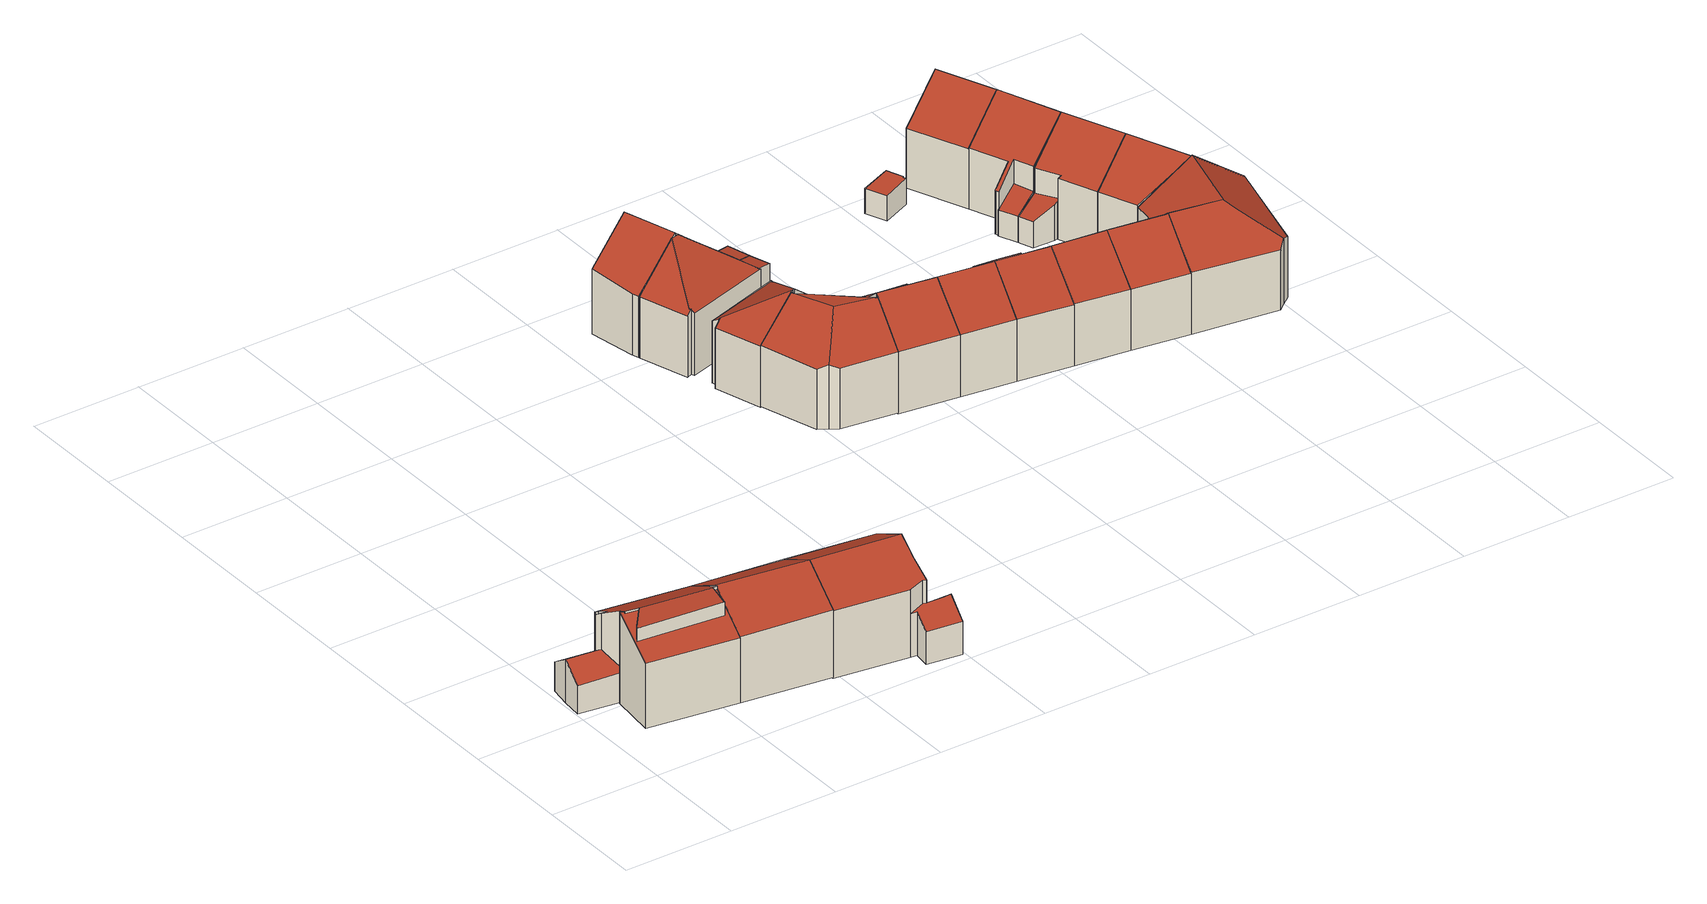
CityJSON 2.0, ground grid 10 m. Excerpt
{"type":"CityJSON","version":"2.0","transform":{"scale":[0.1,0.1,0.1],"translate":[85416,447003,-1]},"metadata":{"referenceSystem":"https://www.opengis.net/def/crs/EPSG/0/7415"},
"CityObjects":{
"building1":{"type":"Building","attributes":{"b3_bag_bag_overlap":0,"b3_bouwlagen":3,"b3_dak_type":"slanted","b3_extrusie":0,"b3_h_dak_50p":6.5,"b3_h_dak_70p":7.43,"b3_h_dak_max":8.23,"b3_h_dak_min":2.22,"b3_h_maaiveld":-0.413,"b3_is_glas_dak":false,"b3_kas_warenhuis":false,"b3_mutatie_AHN3_AHN4":false,"b3_mutatie_AHN4_AHN5":false,"b3_n_vlakken":5,"b3_opp_buitenmuur":204.25,"b3_opp_dak_plat":0,"b3_opp_dak_schuin":102.67,"b3_opp_grond":88.05,"b3_opp_scheidingsmuur":62.4,"b3_rmse_lod12":1.99,"b3_rmse_lod13":1.1,"b3_rmse_lod22":0.0855,"b3_succes":true,"b3_t_run":155,"b3_val3dity_lod12":"[]","b3_val3dity_lod13":"[]","b3_val3dity_lod22":"[]","b3_volume_lod12":695.71,"b3_volume_lod13":650.79,"b3_volume_lod22":588.79,"geconstateerd":false,"oorspronkelijkbouwjaar":1955,"rf_force_lod11":false,"status":"Pand in gebruik"},"children":["building1-1"]},
"building1-1":{"type":"BuildingPart","parents":["building1"],"geometry":[{"type":"Solid","lod":"2.2","boundaries":[[[[0,1,2,3,4,5,6,7,8,9,10,11]],[[12,1,0,13]],[[14,15,16,17]],[[18,3,2,19]],[[20,4,3,18]],[[17,16,21,22]],[[22,21,23,24]],[[25,9,8,26,27]],[[27,26,28,29]],[[13,0,11,23]],[[24,23,11,10,30]],[[26,8,7,31]],[[31,7,6,32]],[[33,34,35,36]],[[37,5,4,20]],[[32,6,5,37]],[[38,39,40,41]],[[36,35,39,38]],[[42,43,15,14]],[[44,45,43,42]],[[46,47,45,44]],[[41,40,19,48]],[[47,46,41]],[[49,50,34,33]],[[29,28,50,49]],[[30,10,9,25]],[[48,19,2,1,12]],[[44,42,14,17,22]],[[19,40,39,35,37,20,18]],[[50,28,26,31,32,37,35,34]],[[30,25,27,29,49,33,36,38,41,46,44,22,24]],[[48,12,13,23,21,16,15,43,45,47,41]]]],"semantics":{"surfaces":[{"type":"GroundSurface"},{"type":"WallSurface","on_footprint_edge":true},{"type":"WallSurface","on_footprint_edge":false},{"type":"RoofSurface","b3_azimut":189.34,"b3_h_dak_50p":8.03,"b3_h_dak_70p":8.08,"b3_h_dak_max":8.17,"b3_h_dak_min":7.89,"b3_hellingshoek":7.08},{"type":"RoofSurface","b3_azimut":188.06,"b3_h_dak_50p":3.18,"b3_h_dak_70p":3.48,"b3_h_dak_max":7.75,"b3_h_dak_min":2.44,"b3_hellingshoek":35},{"type":"RoofSurface","b3_azimut":7.87,"b3_h_dak_50p":2.81,"b3_h_dak_70p":3.16,"b3_h_dak_max":6.38,"b3_h_dak_min":2.08,"b3_hellingshoek":34.63},{"type":"RoofSurface","b3_azimut":7.84,"b3_h_dak_50p":6.67,"b3_h_dak_70p":7.21,"b3_h_dak_max":8.17,"b3_h_dak_min":5.37,"b3_hellingshoek":28.95},{"type":"RoofSurface","b3_azimut":187.97,"b3_h_dak_50p":6.45,"b3_h_dak_70p":6.68,"b3_h_dak_max":8.11,"b3_h_dak_min":5.78,"b3_hellingshoek":29.06}],"values":[[0,1,2,1,1,2,2,1,2,1,1,1,1,2,1,1,2,2,2,2,2,2,2,2,2,1,1,3,4,5,6,7]]}}]},
"building2":{"type":"Building","attributes":{"b3_bag_bag_overlap":0,"b3_bouwlagen":3,"b3_dak_type":"slanted","b3_extrusie":0,"b3_h_dak_50p":6.83,"b3_h_dak_70p":7.25,"b3_h_dak_max":7.99,"b3_h_dak_min":5.53,"b3_h_maaiveld":-0.372,"b3_is_glas_dak":false,"b3_kas_warenhuis":false,"b3_mutatie_AHN3_AHN4":false,"b3_mutatie_AHN4_AHN5":false,"b3_n_vlakken":2,"b3_opp_buitenmuur":98.17,"b3_opp_dak_plat":0,"b3_opp_dak_schuin":81.02,"b3_opp_grond":71.17,"b3_opp_scheidingsmuur":125.23,"b3_rmse_lod12":0.826,"b3_rmse_lod13":0.826,"b3_rmse_lod22":0.028,"b3_succes":true,"b3_t_run":43,"b3_val3dity_lod12":"[]","b3_val3dity_lod13":"[]","b3_val3dity_lod22":"[]","b3_volume_lod12":543.82,"b3_volume_lod13":543.82,"b3_volume_lod22":511.6,"geconstateerd":false,"oorspronkelijkbouwjaar":1955,"rf_force_lod11":false,"status":"Pand in gebruik"},"children":["building2-1"]},
"building2-1":{"type":"BuildingPart","parents":["building2"],"geometry":[{"type":"Solid","lod":"2.2","boundaries":[[[[51,0,52,10,53,54]],[[55,54,53,56]],[[30,10,52,57]],[[58,0,51,59]],[[57,52,0,58]],[[56,53,10,30]],[[59,51,54,55]],[[56,30,57,55]],[[59,55,57,58]]]],"semantics":{"surfaces":[{"type":"GroundSurface"},{"type":"WallSurface","on_footprint_edge":true},{"type":"RoofSurface","b3_azimut":7.22,"b3_h_dak_50p":6.6,"b3_h_dak_70p":7.09,"b3_h_dak_max":8.15,"b3_h_dak_min":5.36,"b3_hellingshoek":29.03},{"type":"RoofSurface","b3_azimut":188.41,"b3_h_dak_50p":7.01,"b3_h_dak_70p":7.46,"b3_h_dak_max":8.15,"b3_h_dak_min":5.84,"b3_hellingshoek":28.02}],"values":[[0,1,1,1,1,1,1,2,3]]}}]},
"building3":{"type":"Building","attributes":{"b3_bag_bag_overlap":0,"b3_bouwlagen":3,"b3_dak_type":"slanted","b3_extrusie":0,"b3_h_dak_50p":6.65,"b3_h_dak_70p":7.18,"b3_h_dak_max":8.16,"b3_h_dak_min":2.41,"b3_h_maaiveld":-0.515,"b3_is_glas_dak":false,"b3_kas_warenhuis":false,"b3_mutatie_AHN3_AHN4":false,"b3_mutatie_AHN4_AHN5":false,"b3_n_vlakken":4,"b3_opp_buitenmuur":188.88,"b3_opp_dak_plat":0,"b3_opp_dak_schuin":94.34,"b3_opp_grond":81.68,"b3_opp_scheidingsmuur":62.83,"b3_rmse_lod12":1.61,"b3_rmse_lod13":0.829,"b3_rmse_lod22":0.094,"b3_succes":true,"b3_t_run":80,"b3_val3dity_lod12":"[]","b3_val3dity_lod13":"[]","b3_val3dity_lod22":"[]","b3_volume_lod12":629,"b3_volume_lod13":597.37,"b3_volume_lod22":561.6,"geconstateerd":false,"oorspronkelijkbouwjaar":1955,"rf_force_lod11":false,"status":"Pand in gebruik"},"children":["building3-1"]},
"building3-1":{"type":"BuildingPart","parents":["building3"],"geometry":[{"type":"Solid","lod":"2.2","boundaries":[[[[60,61,62,63,64,65,66,67,68,69,70,71,72]],[[73,74,75,76]],[[77,64,63,75]],[[78,79,74,73]],[[80,67,66,81]],[[76,75,63,62,82]],[[83,60,72,56]],[[84,70,69,85,86]],[[55,71,70,84]],[[87,68,67,80]],[[85,69,68,87]],[[82,62,61,88]],[[86,85,79,78]],[[81,66,65,89]],[[89,65,64,77]],[[56,72,71,55]],[[88,61,60,83]],[[86,78,73,76,82,88,55,84]],[[89,74,79,85,87,80,81]],[[89,77,75,74]],[[88,83,56,55]]]],"semantics":{"surfaces":[{"type":"GroundSurface"},{"type":"WallSurface","on_footprint_edge":false},{"type":"WallSurface","on_footprint_edge":true},{"type":"RoofSurface","b3_azimut":187.77,"b3_h_dak_50p":7.04,"b3_h_dak_70p":7.49,"b3_h_dak_max":8.2,"b3_h_dak_min":5.84,"b3_hellingshoek":29.04},{"type":"RoofSurface","b3_azimut":188.16,"b3_h_dak_50p":3.36,"b3_h_dak_70p":3.65,"b3_h_dak_max":4.04,"b3_h_dak_min":2.68,"b3_hellingshoek":34.53},{"type":"RoofSurface","b3_azimut":3.83,"b3_h_dak_50p":2.96,"b3_h_dak_70p":3.28,"b3_h_dak_max":7.08,"b3_h_dak_min":2.21,"b3_hellingshoek":36.96},{"type":"RoofSurface","b3_azimut":7.38,"b3_h_dak_50p":6.64,"b3_h_dak_70p":7.13,"b3_h_dak_max":8.2,"b3_h_dak_min":5.42,"b3_hellingshoek":29.06}],"values":[[0,1,2,1,2,2,2,2,2,2,2,2,1,2,2,2,2,3,4,5,6]]}}]},
"building4":{"type":"Building","attributes":{"b3_bag_bag_overlap":0,"b3_bouwlagen":2,"b3_dak_type":"slanted","b3_extrusie":0,"b3_h_dak_50p":7.08,"b3_h_dak_70p":7.76,"b3_h_dak_max":8.74,"b3_h_dak_min":5.24,"b3_h_maaiveld":-0.249,"b3_is_glas_dak":false,"b3_kas_warenhuis":false,"b3_mutatie_AHN3_AHN4":false,"b3_mutatie_AHN4_AHN5":false,"b3_n_vlakken":4,"b3_opp_buitenmuur":83.92,"b3_opp_dak_plat":0,"b3_opp_dak_schuin":79.1,"b3_opp_grond":63.01,"b3_opp_scheidingsmuur":114.45,"b3_rmse_lod12":1.2,"b3_rmse_lod13":1.2,"b3_rmse_lod22":0.112,"b3_succes":true,"b3_t_run":61,"b3_val3dity_lod12":"[]","b3_val3dity_lod13":"[]","b3_val3dity_lod22":"[]","b3_volume_lod12":505.93,"b3_volume_lod13":505.93,"b3_volume_lod22":460.97,"geconstateerd":false,"oorspronkelijkbouwjaar":1920,"rf_force_lod11":false,"status":"Pand in gebruik"},"children":["building4-1"]},
"building4-1":{"type":"BuildingPart","parents":["building4"],"geometry":[{"type":"Solid","lod":"2.2","boundaries":[[[[90,91,92,93,94,95,96,97,98]],[[99,91,90,100]],[[100,101,102]],[[103,98,97,104]],[[105,106,107]],[[101,100,90,98,103]],[[104,97,96,108]],[[108,96,95,109]],[[109,95,94,110]],[[110,94,93,106,105]],[[106,93,92,111]],[[111,92,91,99]],[[112,102,101,103,104,108]],[[112,107,102]],[[111,99,100,102,107,106]],[[107,112,108,109,110,105]]]],"semantics":{"surfaces":[{"type":"GroundSurface"},{"type":"WallSurface","on_footprint_edge":true},{"type":"WallSurface","on_footprint_edge":false},{"type":"RoofSurface","b3_azimut":251.98,"b3_h_dak_50p":6.76,"b3_h_dak_70p":7.49,"b3_h_dak_max":8.73,"b3_h_dak_min":5.26,"b3_hellingshoek":38.02},{"type":"RoofSurface","b3_azimut":38.59,"b3_h_dak_50p":8.45,"b3_h_dak_70p":8.47,"b3_h_dak_max":8.73,"b3_h_dak_min":8.4,"b3_hellingshoek":3.77},{"type":"RoofSurface","b3_azimut":40.65,"b3_h_dak_50p":7.11,"b3_h_dak_70p":7.63,"b3_h_dak_max":8.42,"b3_h_dak_min":5.06,"b3_hellingshoek":38.78},{"type":"RoofSurface","b3_azimut":187.65,"b3_h_dak_50p":7.07,"b3_h_dak_70p":7.67,"b3_h_dak_max":8.7,"b3_h_dak_min":5.64,"b3_hellingshoek":39.32}],"values":[[0,1,2,1,2,1,1,1,1,1,1,1,3,4,5,6]]}}]},
"building5":{"type":"Building","attributes":{"b3_bag_bag_overlap":0,"b3_bouwlagen":2,"b3_dak_type":"slanted","b3_extrusie":0,"b3_h_dak_50p":6.16,"b3_h_dak_70p":6.69,"b3_h_dak_max":8.6,"b3_h_dak_min":2.77,"b3_h_maaiveld":-0.285,"b3_is_glas_dak":false,"b3_kas_warenhuis":false,"b3_mutatie_AHN3_AHN4":false,"b3_mutatie_AHN4_AHN5":false,"b3_n_vlakken":4,"b3_opp_buitenmuur":127.72,"b3_opp_dak_plat":7.84,"b3_opp_dak_schuin":51.74,"b3_opp_grond":49.43,"b3_opp_scheidingsmuur":57.24,"b3_rmse_lod12":1.75,"b3_rmse_lod13":0.791,"b3_rmse_lod22":0.166,"b3_succes":true,"b3_t_run":70,"b3_val3dity_lod12":"[]","b3_val3dity_lod13":"[]","b3_val3dity_lod22":"[]","b3_volume_lod12":343.18,"b3_volume_lod13":321.74,"b3_volume_lod22":306.28,"geconstateerd":false,"oorspronkelijkbouwjaar":1920,"rf_force_lod11":false,"status":"Pand in gebruik"},"children":["building5-1"]},
"building5-1":{"type":"BuildingPart","parents":["building5"],"geometry":[{"type":"Solid","lod":"2.2","boundaries":[[[[113,114,115,116,117,118,119,120,121,122,123,124]],[[125,124,123,126]],[[99,120,119,127]],[[128,121,120,99]],[[129,113,124,125]],[[130,131,132,133]],[[134,116,115,135]],[[136,117,116,134]],[[126,123,122,137]],[[127,119,118,138,139]],[[138,118,117,136]],[[137,122,121,128]],[[139,138,131,130]],[[140,135,115,114,141]],[[142,143,135,140]],[[133,132,143,142]],[[141,114,113,129,144]],[[144,129,145]],[[143,132,131,138,136,134,135]],[[133,142,128,99,127,139,130]],[[145,129,125,126,137]],[[144,145,137,128,142,140,141]]]],"semantics":{"surfaces":[{"type":"GroundSurface"},{"type":"WallSurface","on_footprint_edge":true},{"type":"WallSurface","on_footprint_edge":false},{"type":"RoofSurface","b3_azimut":198.99,"b3_h_dak_50p":2.84,"b3_h_dak_70p":2.86,"b3_h_dak_max":5.32,"b3_h_dak_min":2.79,"b3_hellingshoek":1.43},{"type":"RoofSurface","b3_azimut":72.32,"b3_h_dak_50p":6.09,"b3_h_dak_70p":6.72,"b3_h_dak_max":8.13,"b3_h_dak_min":4.82,"b3_hellingshoek":39.27},{"type":"RoofSurface","b3_azimut":254.39,"b3_h_dak_50p":6.32,"b3_h_dak_70p":6.85,"b3_h_dak_max":8.33,"b3_h_dak_min":5.18,"b3_hellingshoek":38.35},{"type":"RoofSurface","b3_azimut":343.62,"b3_h_dak_50p":6.26,"b3_h_dak_70p":6.81,"b3_h_dak_max":8.33,"b3_h_dak_min":5.25,"b3_hellingshoek":30.99}],"values":[[0,1,1,1,1,2,1,1,1,1,1,1,2,1,2,2,1,2,3,4,5,6]]}}]},
"building6":{"type":"Building","attributes":{"b3_bag_bag_overlap":0,"b3_bouwlagen":2,"b3_dak_type":"slanted","b3_extrusie":0,"b3_h_dak_50p":6.13,"b3_h_dak_70p":6.72,"b3_h_dak_max":8.8,"b3_h_dak_min":2.2,"b3_h_maaiveld":-0.283,"b3_is_glas_dak":false,"b3_kas_warenhuis":false,"b3_mutatie_AHN3_AHN4":false,"b3_mutatie_AHN4_AHN5":false,"b3_n_vlakken":4,"b3_opp_buitenmuur":123.46,"b3_opp_dak_plat":0,"b3_opp_dak_schuin":66.12,"b3_opp_grond":55.75,"b3_opp_scheidingsmuur":79.12,"b3_rmse_lod12":1.86,"b3_rmse_lod13":0.847,"b3_rmse_lod22":0.123,"b3_succes":true,"b3_t_run":54,"b3_val3dity_lod12":"[]","b3_val3dity_lod13":"[]","b3_val3dity_lod22":"[]","b3_volume_lod12":387.44,"b3_volume_lod13":356.31,"b3_volume_lod22":337.01,"geconstateerd":false,"oorspronkelijkbouwjaar":1920,"rf_force_lod11":false,"status":"Pand in gebruik"},"children":["building6-1"]},
"building6-1":{"type":"BuildingPart","parents":["building6"],"geometry":[{"type":"Solid","lod":"2.2","boundaries":[[[[146,147,148,149,150,151,152,153,154,155,156,157,158,159,160,161]],[[162,163,164,165]],[[166,154,153,164]],[[167,156,155,168]],[[169,157,156,167]],[[168,155,154,166]],[[170,160,159,171]],[[171,159,158,163,162]],[[165,164,153,152,172]],[[173,146,161,174]],[[163,158,157,169]],[[175,150,149,176]],[[177,178,179]],[[176,149,148,180]],[[174,161,160,170]],[[172,152,151,181]],[[181,151,150,175]],[[180,148,147,178,177]],[[178,147,146,173]],[[163,169,167,168,166,164]],[[172,170,171,162,165]],[[180,177,179,181,175,176]],[[178,173,174,170,172,181,179]]]],"semantics":{"surfaces":[{"type":"GroundSurface"},{"type":"WallSurface","on_footprint_edge":false},{"type":"WallSurface","on_footprint_edge":true},{"type":"RoofSurface","b3_azimut":69.32,"b3_h_dak_50p":2.63,"b3_h_dak_70p":2.76,"b3_h_dak_max":5.16,"b3_h_dak_min":2.19,"b3_hellingshoek":9.31},{"type":"RoofSurface","b3_azimut":72.84,"b3_h_dak_50p":6.17,"b3_h_dak_70p":6.82,"b3_h_dak_max":8.17,"b3_h_dak_min":5.13,"b3_hellingshoek":38.76},{"type":"RoofSurface","b3_azimut":252.59,"b3_h_dak_50p":6.32,"b3_h_dak_70p":6.92,"b3_h_dak_max":8.53,"b3_h_dak_min":5.22,"b3_hellingshoek":37.95},{"type":"RoofSurface","b3_azimut":163.26,"b3_h_dak_50p":6.6,"b3_h_dak_70p":7.14,"b3_h_dak_max":8.74,"b3_h_dak_min":5.51,"b3_hellingshoek":32.21}],"values":[[0,1,2,2,2,2,2,2,2,2,2,2,1,2,2,2,2,2,2,3,4,5,6]]}}]},
"building7":{"type":"Building","attributes":{"b3_bag_bag_overlap":0,"b3_bouwlagen":3,"b3_dak_type":"slanted","b3_extrusie":0,"b3_h_dak_50p":6.65,"b3_h_dak_70p":7.51,"b3_h_dak_max":8.95,"b3_h_dak_min":2.21,"b3_h_maaiveld":-0.255,"b3_is_glas_dak":false,"b3_kas_warenhuis":false,"b3_mutatie_AHN3_AHN4":false,"b3_mutatie_AHN4_AHN5":false,"b3_n_vlakken":4,"b3_opp_buitenmuur":76.27,"b3_opp_dak_plat":5.89,"b3_opp_dak_schuin":62.73,"b3_opp_grond":55.58,"b3_opp_scheidingsmuur":142.26,"b3_rmse_lod12":2.39,"b3_rmse_lod13":1.14,"b3_rmse_lod22":0.0728,"b3_succes":true,"b3_t_run":51,"b3_val3dity_lod12":"[]","b3_val3dity_lod13":"[]","b3_val3dity_lod22":"[]","b3_volume_lod12":434.16,"b3_volume_lod13":395.15,"b3_volume_lod22":361.6,"geconstateerd":false,"oorspronkelijkbouwjaar":1920,"rf_force_lod11":false,"status":"Pand in gebruik"},"children":["building7-1"]},
"building7-1":{"type":"BuildingPart","parents":["building7"],"geometry":[{"type":"Solid","lod":"2.2","boundaries":[[[[182,183,184,185,186,187,188,189,190,191,192,193,194,195,154]],[[196,193,192,197]],[[197,192,191,198]],[[199,195,194,200]],[[166,154,195,199]],[[201,200,194,193,196]],[[202,203,204,205]],[[206,207,203,202]],[[208,190,189,209]],[[210,198,191,190,208]],[[211,187,186,212]],[[213,188,187,211]],[[212,186,185,214]],[[214,185,184,215]],[[209,189,188,213]],[[215,184,183,207,206]],[[216,182,154,166]],[[207,183,182,216,217]],[[217,216,200,201]],[[205,204,198,210]],[[214,215,213,211,212]],[[200,216,166,199]],[[205,210,208,209,213,215,206,202]],[[198,204,203,207,217,201,196,197]]]],"semantics":{"surfaces":[{"type":"GroundSurface"},{"type":"WallSurface","on_footprint_edge":true},{"type":"WallSurface","on_footprint_edge":false},{"type":"RoofSurface","b3_azimut":253.52,"b3_h_dak_50p":7.25,"b3_h_dak_70p":7.96,"b3_h_dak_max":9.1,"b3_h_dak_min":5.3,"b3_hellingshoek":38.21},{"type":"RoofSurface","b3_azimut":68.23,"b3_h_dak_50p":2.32,"b3_h_dak_70p":2.37,"b3_h_dak_max":2.83,"b3_h_dak_min":2.19,"b3_hellingshoek":5.94},{"type":"RoofSurface","b3_azimut":73.28,"b3_h_dak_50p":6.97,"b3_h_dak_70p":7.74,"b3_h_dak_max":9.1,"b3_h_dak_min":4.59,"b3_hellingshoek":38.73},{"type":"RoofSurface","b3_azimut":149.84,"b3_h_dak_50p":2.83,"b3_h_dak_70p":2.83,"b3_h_dak_max":5.05,"b3_h_dak_min":2.82,"b3_hellingshoek":0.329}],"values":[[0,1,1,1,1,1,2,2,1,1,1,1,1,1,1,1,1,1,2,2,3,4,5,6]]}}]},
"building8":{"type":"Building","attributes":{"b3_bag_bag_overlap":0,"b3_bouwlagen":2,"b3_dak_type":"slanted","b3_extrusie":0,"b3_h_dak_50p":6.62,"b3_h_dak_70p":7.38,"b3_h_dak_max":8.7,"b3_h_dak_min":2.21,"b3_h_maaiveld":-0.272,"b3_is_glas_dak":false,"b3_kas_warenhuis":false,"b3_mutatie_AHN3_AHN4":false,"b3_mutatie_AHN4_AHN5":false,"b3_n_vlakken":3,"b3_opp_buitenmuur":75.18,"b3_opp_dak_plat":0,"b3_opp_dak_schuin":65.87,"b3_opp_grond":53.36,"b3_opp_scheidingsmuur":128.81,"b3_rmse_lod12":2.24,"b3_rmse_lod13":1.05,"b3_rmse_lod22":0.0835,"b3_succes":true,"b3_t_run":42,"b3_val3dity_lod12":"[]","b3_val3dity_lod13":"[]","b3_val3dity_lod22":"[]","b3_volume_lod12":406.87,"b3_volume_lod13":364.45,"b3_volume_lod22":336.75,"geconstateerd":false,"oorspronkelijkbouwjaar":1920,"rf_force_lod11":false,"status":"Pand in gebruik"},"children":["building8-1"]},
"building8-1":{"type":"BuildingPart","parents":["building8"],"geometry":[{"type":"Solid","lod":"2.2","boundaries":[[[[218,219,220,221,222,223,224,225,226,227,228,229]],[[230,223,222,231]],[[232,224,223,230]],[[231,222,221,233]],[[234,229,228,110]],[[110,228,227,235]],[[111,218,229,234]],[[236,225,224,232]],[[237,226,225,236,238]],[[235,227,226,237]],[[239,220,219,240]],[[233,221,220,239]],[[238,236,241,242]],[[242,241,240,243]],[[243,240,219,218,111]],[[235,237,234,110]],[[240,241,236,232,230,231,233,239]],[[243,111,234,237,238,242]]]],"semantics":{"surfaces":[{"type":"GroundSurface"},{"type":"WallSurface","on_footprint_edge":true},{"type":"WallSurface","on_footprint_edge":false},{"type":"RoofSurface","b3_azimut":187.95,"b3_h_dak_50p":7.16,"b3_h_dak_70p":7.8,"b3_h_dak_max":8.8,"b3_h_dak_min":5.59,"b3_hellingshoek":39.5},{"type":"RoofSurface","b3_azimut":2.52,"b3_h_dak_50p":2.63,"b3_h_dak_70p":2.81,"b3_h_dak_max":3.07,"b3_h_dak_min":2.19,"b3_hellingshoek":9.76},{"type":"RoofSurface","b3_azimut":8.31,"b3_h_dak_50p":6.77,"b3_h_dak_70p":7.46,"b3_h_dak_max":8.8,"b3_h_dak_min":5.05,"b3_hellingshoek":39.05}],"values":[[0,1,1,1,1,1,1,1,1,1,1,1,2,2,1,3,4,5]]}}]},
"building9":{"type":"Building","attributes":{"b3_bag_bag_overlap":0,"b3_bouwlagen":2,"b3_dak_type":"slanted","b3_extrusie":0,"b3_h_dak_50p":6.61,"b3_h_dak_70p":7.43,"b3_h_dak_max":8.73,"b3_h_dak_min":2.22,"b3_h_maaiveld":-0.259,"b3_is_glas_dak":false,"b3_kas_warenhuis":false,"b3_mutatie_AHN3_AHN4":false,"b3_mutatie_AHN4_AHN5":false,"b3_n_vlakken":4,"b3_opp_buitenmuur":73.73,"b3_opp_dak_plat":7.48,"b3_opp_dak_schuin":55.56,"b3_opp_grond":51.23,"b3_opp_scheidingsmuur":129.67,"b3_rmse_lod12":2.29,"b3_rmse_lod13":1.04,"b3_rmse_lod22":0.0773,"b3_succes":true,"b3_t_run":77,"b3_val3dity_lod12":"[]","b3_val3dity_lod13":"[]","b3_val3dity_lod22":"[]","b3_volume_lod12":389.39,"b3_volume_lod13":349.8,"b3_volume_lod22":322.29,"geconstateerd":false,"oorspronkelijkbouwjaar":1920,"rf_force_lod11":false,"status":"Pand in gebruik"},"children":["building9-1"]},
"building9-1":{"type":"BuildingPart","parents":["building9"],"geometry":[{"type":"Solid","lod":"2.2","boundaries":[[[[244,245,224,246,247,248,249,250,251,252,253,254,227,226]],[[255,250,249,256]],[[257,252,251,258]],[[258,251,250,255,259]],[[256,249,248,260]],[[261,253,252,257]],[[262,247,246,263]],[[263,246,224,232]],[[232,224,245,264]],[[265,266,267,268]],[[268,267,269,270]],[[237,226,227,235]],[[270,269,244,226,237]],[[235,227,254,271]],[[271,254,253,261]],[[260,248,247,262,272]],[[272,262,264,273]],[[259,255,266,265]],[[273,264,245,244,269]],[[271,261,237,235]],[[264,262,263,232]],[[259,265,268,270,237,261,257,258]],[[273,269,267,266,255,256,260,272]]]],"semantics":{"surfaces":[{"type":"GroundSurface"},{"type":"WallSurface","on_footprint_edge":true},{"type":"WallSurface","on_footprint_edge":false},{"type":"RoofSurface","b3_azimut":188.12,"b3_h_dak_50p":7.23,"b3_h_dak_70p":7.81,"b3_h_dak_max":8.8,"b3_h_dak_min":5.59,"b3_hellingshoek":39.5},{"type":"RoofSurface","b3_azimut":8.85,"b3_h_dak_50p":2.28,"b3_h_dak_70p":2.3,"b3_h_dak_max":2.36,"b3_h_dak_min":2.18,"b3_hellingshoek":6.37},{"type":"RoofSurface","b3_azimut":8.13,"b3_h_dak_50p":6.71,"b3_h_dak_70p":7.46,"b3_h_dak_max":8.8,"b3_h_dak_min":4.93,"b3_hellingshoek":39.14},{"type":"RoofSurface","b3_azimut":277.35,"b3_h_dak_50p":2.83,"b3_h_dak_70p":2.84,"b3_h_dak_max":4.93,"b3_h_dak_min":2.8,"b3_hellingshoek":1.53}],"values":[[0,1,1,1,1,1,1,1,1,2,2,1,1,1,1,1,2,2,1,3,4,5,6]]}}]},
"building10":{"type":"Building","attributes":{"b3_bag_bag_overlap":0,"b3_bouwlagen":2,"b3_dak_type":"slanted","b3_extrusie":0,"b3_h_dak_50p":6.55,"b3_h_dak_70p":7.36,"b3_h_dak_max":8.58,"b3_h_dak_min":2.2,"b3_h_maaiveld":-0.265,"b3_is_glas_dak":false,"b3_kas_warenhuis":false,"b3_mutatie_AHN3_AHN4":false,"b3_mutatie_AHN4_AHN5":false,"b3_n_vlakken":4,"b3_opp_buitenmuur":71.31,"b3_opp_dak_plat":6.1,"b3_opp_dak_schuin":56.57,"b3_opp_grond":51.11,"b3_opp_scheidingsmuur":130.09,"b3_rmse_lod12":2.32,"b3_rmse_lod13":1.02,"b3_rmse_lod22":0.0713,"b3_succes":true,"b3_t_run":123,"b3_val3dity_lod12":"[]","b3_val3dity_lod13":"[]","b3_val3dity_lod22":"[]","b3_volume_lod12":387.85,"b3_volume_lod13":352.78,"b3_volume_lod22":323,"geconstateerd":false,"oorspronkelijkbouwjaar":1920,"rf_force_lod11":false,"status":"Pand in gebruik"},"children":["building10-1"]},
"building10-1":{"type":"BuildingPart","parents":["building10"],"geometry":[{"type":"Solid","lod":"2.2","boundaries":[[[[274,275,276,277,278,279,280,281,254,253,252,282,283,284]],[[285,286,287,288]],[[288,287,283,282,289]],[[289,282,252,290]],[[261,253,254,271]],[[271,254,281,291]],[[290,252,253,261]],[[286,279,278,292,293]],[[291,281,280,294]],[[295,296,275,274,297]],[[293,292,296,295]],[[298,276,275,296]],[[299,277,276,298]],[[292,278,277,299]],[[294,280,279,286,285]],[[297,274,284,300]],[[300,284,283,287]],[[291,294,261,271]],[[292,299,298,296]],[[294,285,288,289,290,261]],[[300,287,286,293,295,297]]]],"semantics":{"surfaces":[{"type":"GroundSurface"},{"type":"WallSurface","on_footprint_edge":false},{"type":"WallSurface","on_footprint_edge":true},{"type":"RoofSurface","b3_azimut":187.04,"b3_h_dak_50p":7.18,"b3_h_dak_70p":7.79,"b3_h_dak_max":8.82,"b3_h_dak_min":5.59,"b3_hellingshoek":39.54},{"type":"RoofSurface","b3_azimut":6.77,"b3_h_dak_50p":2.27,"b3_h_dak_70p":2.29,"b3_h_dak_max":2.79,"b3_h_dak_min":2.15,"b3_hellingshoek":6.58},{"type":"RoofSurface","b3_azimut":8.49,"b3_h_dak_50p":6.63,"b3_h_dak_70p":7.32,"b3_h_dak_max":8.76,"b3_h_dak_min":4.75,"b3_hellingshoek":38.95},{"type":"RoofSurface","b3_azimut":326.88,"b3_h_dak_50p":2.79,"b3_h_dak_70p":2.8,"b3_h_dak_max":4.75,"b3_h_dak_min":2.78,"b3_hellingshoek":0.423}],"values":[[0,1,2,2,2,2,2,2,2,2,1,2,2,2,2,2,2,3,4,5,6]]}}]},
"building11":{"type":"Building","attributes":{"b3_bag_bag_overlap":0,"b3_bouwlagen":2,"b3_dak_type":"slanted","b3_extrusie":0,"b3_h_dak_50p":6.58,"b3_h_dak_70p":7.34,"b3_h_dak_max":8.58,"b3_h_dak_min":2.21,"b3_h_maaiveld":-0.295,"b3_is_glas_dak":false,"b3_kas_warenhuis":false,"b3_mutatie_AHN3_AHN4":false,"b3_mutatie_AHN4_AHN5":false,"b3_n_vlakken":4,"b3_opp_buitenmuur":73.19,"b3_opp_dak_plat":7.06,"b3_opp_dak_schuin":55.29,"b3_opp_grond":50.67,"b3_opp_scheidingsmuur":129.17,"b3_rmse_lod12":2.29,"b3_rmse_lod13":1.03,"b3_rmse_lod22":0.0796,"b3_succes":true,"b3_t_run":76,"b3_val3dity_lod12":"[]","b3_val3dity_lod13":"[]","b3_val3dity_lod22":"[]","b3_volume_lod12":385.07,"b3_volume_lod13":346.43,"b3_volume_lod22":318.64,"geconstateerd":false,"oorspronkelijkbouwjaar":1920,"rf_force_lod11":false,"status":"Pand in gebruik"},"children":["building11-1"]},
"building11-1":{"type":"BuildingPart","parents":["building11"],"geometry":[{"type":"Solid","lod":"2.2","boundaries":[[[[280,301,302,277,303,304,305,306,307,308,309,310,311,281]],[[312,307,306,313]],[[314,305,304,315,316]],[[316,315,317,318]],[[313,306,305,314]],[[294,280,281,319]],[[315,304,303,320]],[[320,303,277,299]],[[299,277,302,317]],[[318,317,302,301,321]],[[319,281,311,322]],[[323,309,308,324]],[[325,310,309,323]],[[322,311,310,325]],[[324,308,307,312,326]],[[327,328,329,330]],[[330,329,321,331]],[[326,312,328,327]],[[331,321,301,280,294]],[[299,317,315,320]],[[322,325,294,319]],[[328,312,313,314,316,318,321,329]],[[331,294,325,323,324,326,327,330]]]],"semantics":{"surfaces":[{"type":"GroundSurface"},{"type":"WallSurface","on_footprint_edge":true},{"type":"WallSurface","on_footprint_edge":false},{"type":"RoofSurface","b3_azimut":22.37,"b3_h_dak_50p":2.25,"b3_h_dak_70p":2.29,"b3_h_dak_max":2.8,"b3_h_dak_min":2.17,"b3_hellingshoek":5.22},{"type":"RoofSurface","b3_azimut":187.62,"b3_h_dak_50p":7.18,"b3_h_dak_70p":7.86,"b3_h_dak_max":8.81,"b3_h_dak_min":5.54,"b3_hellingshoek":39.52},{"type":"RoofSurface","b3_azimut":287.98,"b3_h_dak_50p":2.8,"b3_h_dak_70p":2.81,"b3_h_dak_max":4.92,"b3_h_dak_min":2.78,"b3_hellingshoek":0.794},{"type":"RoofSurface","b3_azimut":7.09,"b3_h_dak_50p":6.74,"b3_h_dak_70p":7.4,"b3_h_dak_max":8.81,"b3_h_dak_min":4.92,"b3_hellingshoek":39.2}],"values":[[0,1,1,2,1,1,1,1,1,1,1,1,1,1,1,2,2,2,1,3,4,5,6]]}}]},
"building12":{"type":"Building","attributes":{"b3_bag_bag_overlap":0,"b3_bouwlagen":2,"b3_dak_type":"slanted","b3_extrusie":0,"b3_h_dak_50p":6.8,"b3_h_dak_70p":7.47,"b3_h_dak_max":8.65,"b3_h_dak_min":2.71,"b3_h_maaiveld":-0.283,"b3_is_glas_dak":false,"b3_kas_warenhuis":false,"b3_mutatie_AHN3_AHN4":false,"b3_mutatie_AHN4_AHN5":false,"b3_n_vlakken":3,"b3_opp_buitenmuur":73.65,"b3_opp_dak_plat":6.61,"b3_opp_dak_schuin":52.68,"b3_opp_grond":47.45,"b3_opp_scheidingsmuur":114.1,"b3_rmse_lod12":1.74,"b3_rmse_lod13":1.17,"b3_rmse_lod22":0.129,"b3_succes":true,"b3_t_run":45,"b3_val3dity_lod12":"[]","b3_val3dity_lod13":"[]","b3_val3dity_lod22":"[]","b3_volume_lod12":367.56,"b3_volume_lod13":359.47,"b3_volume_lod22":317.74,"geconstateerd":false,"oorspronkelijkbouwjaar":1920,"rf_force_lod11":false,"status":"Pand in gebruik"},"children":["building12-1"]},
"building12-1":{"type":"BuildingPart","parents":["building12"],"geometry":[{"type":"Solid","lod":"2.2","boundaries":[[[[332,333,334,335,336,337,311,310,338,309,339]],[[340,333,332,341]],[[341,332,339,342]],[[325,310,311,322]],[[322,311,337,343]],[[344,334,333,340]],[[342,339,309,345]],[[343,337,336,346]],[[345,309,338,347]],[[348,347,338,310,325]],[[349,335,334,344]],[[346,336,335,349,350]],[[350,349,347,348]],[[343,346,325,322]],[[350,348,325,346]],[[347,349,344,340,341,342,345]]]],"semantics":{"surfaces":[{"type":"GroundSurface"},{"type":"WallSurface","on_footprint_edge":true},{"type":"WallSurface","on_footprint_edge":false},{"type":"RoofSurface","b3_azimut":187.5,"b3_h_dak_50p":7.23,"b3_h_dak_70p":7.88,"b3_h_dak_max":8.81,"b3_h_dak_min":5.54,"b3_hellingshoek":39.45},{"type":"RoofSurface","b3_azimut":8.43,"b3_h_dak_50p":6.77,"b3_h_dak_70p":7.39,"b3_h_dak_max":8.81,"b3_h_dak_min":5.34,"b3_hellingshoek":38.85},{"type":"RoofSurface","b3_azimut":170,"b3_h_dak_50p":2.78,"b3_h_dak_70p":2.78,"b3_h_dak_max":5.34,"b3_h_dak_min":2.74,"b3_hellingshoek":0.91}],"values":[[0,1,1,1,1,1,1,1,1,1,1,1,2,3,4,5]]}}]},
"building13":{"type":"Building","attributes":{"b3_bag_bag_overlap":0,"b3_dak_type":"horizontal","b3_extrusie":0,"b3_h_dak_50p":2.06,"b3_h_dak_70p":2.06,"b3_h_dak_max":2.1,"b3_h_dak_min":1.95,"b3_h_maaiveld":-0.295,"b3_is_glas_dak":false,"b3_kas_warenhuis":false,"b3_mutatie_AHN3_AHN4":false,"b3_mutatie_AHN4_AHN5":false,"b3_n_vlakken":1,"b3_opp_buitenmuur":16.59,"b3_opp_dak_plat":6.08,"b3_opp_dak_schuin":0,"b3_opp_grond":6.08,"b3_opp_scheidingsmuur":7.04,"b3_rmse_lod12":0.0221,"b3_rmse_lod13":0.0221,"b3_rmse_lod22":0.0159,"b3_succes":true,"b3_t_run":9,"b3_val3dity_lod12":"[]","b3_val3dity_lod13":"[]","b3_val3dity_lod22":"[]","b3_volume_lod12":14.3,"b3_volume_lod13":14.3,"b3_volume_lod22":14.25,"geconstateerd":false,"oorspronkelijkbouwjaar":2002,"rf_force_lod11":false,"status":"Pand in gebruik"},"children":["building13-1"]},
"building13-1":{"type":"BuildingPart","parents":["building13"],"geometry":[{"type":"Solid","lod":"2.2","boundaries":[[[[351,352,353,354,355,356]],[[357,351,356,358]],[[359,354,353,360]],[[360,353,352,361]],[[358,356,355,362]],[[362,355,354,359]],[[361,352,351,357]],[[361,357,358,362,359,360]]]],"semantics":{"surfaces":[{"type":"GroundSurface"},{"type":"WallSurface","on_footprint_edge":true},{"type":"RoofSurface","b3_azimut":229.57,"b3_h_dak_50p":2.05,"b3_h_dak_70p":2.06,"b3_h_dak_max":2.08,"b3_h_dak_min":2.03,"b3_hellingshoek":0.957}],"values":[[0,1,1,1,1,1,1,2]]}}]},
"building14":{"type":"Building","attributes":{"b3_bag_bag_overlap":0,"b3_dak_type":"slanted","b3_extrusie":0,"b3_h_dak_50p":6.88,"b3_h_dak_70p":7.53,"b3_h_dak_max":8.65,"b3_h_dak_min":5.04,"b3_h_maaiveld":-0.283,"b3_is_glas_dak":false,"b3_kas_warenhuis":false,"b3_mutatie_AHN3_AHN4":false,"b3_mutatie_AHN4_AHN5":false,"b3_n_vlakken":4,"b3_opp_buitenmuur":128.78,"b3_opp_dak_plat":0,"b3_opp_dak_schuin":117.01,"b3_opp_grond":99.98,"b3_opp_scheidingsmuur":123.15,"b3_rmse_lod12":1.12,"b3_rmse_lod13":1.12,"b3_rmse_lod22":0.0619,"b3_succes":true,"b3_t_run":132,"b3_val3dity_lod12":"[]","b3_val3dity_lod13":"[]","b3_val3dity_lod22":"[]","b3_volume_lod12":781.65,"b3_volume_lod13":781.65,"b3_volume_lod22":718.69,"geconstateerd":false,"oorspronkelijkbouwjaar":1920,"rf_force_lod11":false,"status":"Pand in gebruik"},"children":["building14-1"]},
"building14-1":{"type":"BuildingPart","parents":["building14"],"geometry":[{"type":"Solid","lod":"2.2","boundaries":[[[[363,337,364,334,365,366,367,368,369,370,371]],[[372,365,334,373]],[[374,337,363,375]],[[376,367,366,377]],[[377,366,365,372]],[[378,364,337,374]],[[375,363,371,379]],[[379,371,370,380]],[[373,334,364,378]],[[380,370,369,381]],[[382,368,367,376]],[[381,369,368,382]],[[383,372,373,378]],[[383,382,376,377,372]],[[383,384,379,380,381,382]],[[384,383,378,374,375,379]]]],"semantics":{"surfaces":[{"type":"GroundSurface"},{"type":"WallSurface","on_footprint_edge":true},{"type":"RoofSurface","b3_azimut":9.01,"b3_h_dak_50p":7.16,"b3_h_dak_70p":7.64,"b3_h_dak_max":8.7,"b3_h_dak_min":5.38,"b3_hellingshoek":39.58},{"type":"RoofSurface","b3_azimut":282.83,"b3_h_dak_50p":7.24,"b3_h_dak_70p":7.84,"b3_h_dak_max":8.7,"b3_h_dak_min":5.01,"b3_hellingshoek":36.31},{"type":"RoofSurface","b3_azimut":105.1,"b3_h_dak_50p":6.78,"b3_h_dak_70p":7.45,"b3_h_dak_max":8.7,"b3_h_dak_min":5.23,"b3_hellingshoek":34.82},{"type":"RoofSurface","b3_azimut":186.18,"b3_h_dak_50p":6.9,"b3_h_dak_70p":7.59,"b3_h_dak_max":8.75,"b3_h_dak_min":5.48,"b3_hellingshoek":38.58}],"values":[[0,1,1,1,1,1,1,1,1,1,1,1,2,3,4,5]]}}]},
"building15":{"type":"Building","attributes":{"b3_bag_bag_overlap":0,"b3_bouwlagen":3,"b3_dak_type":"slanted","b3_extrusie":0,"b3_h_dak_50p":6.96,"b3_h_dak_70p":7.61,"b3_h_dak_max":8.51,"b3_h_dak_min":5.05,"b3_h_maaiveld":-0.255,"b3_is_glas_dak":false,"b3_kas_warenhuis":false,"b3_mutatie_AHN3_AHN4":false,"b3_mutatie_AHN4_AHN5":false,"b3_n_vlakken":2,"b3_opp_buitenmuur":54.99,"b3_opp_dak_plat":0,"b3_opp_dak_schuin":54.61,"b3_opp_grond":40.09,"b3_opp_scheidingsmuur":125.52,"b3_rmse_lod12":1.16,"b3_rmse_lod13":1.16,"b3_rmse_lod22":0.0805,"b3_succes":true,"b3_t_run":35,"b3_val3dity_lod12":"[]","b3_val3dity_lod13":"[]","b3_val3dity_lod22":"[]","b3_volume_lod12":314.96,"b3_volume_lod13":314.96,"b3_volume_lod22":288.03,"geconstateerd":false,"oorspronkelijkbouwjaar":1920,"rf_force_lod11":false,"status":"Pand in gebruik"},"children":["building15-1"]},
"building15-1":{"type":"BuildingPart","parents":["building15"],"geometry":[{"type":"Solid","lod":"2.2","boundaries":[[[[385,386,387,388,389,390,391,392]],[[393,385,392,394]],[[394,392,391,395]],[[395,391,390,396]],[[396,390,389,397]],[[397,389,388,398]],[[399,387,386,400]],[[398,388,387,399]],[[400,386,385,393]],[[393,398,399,400]],[[398,393,394,395,396,397]]]],"semantics":{"surfaces":[{"type":"GroundSurface"},{"type":"WallSurface","on_footprint_edge":true},{"type":"RoofSurface","b3_azimut":247.75,"b3_h_dak_50p":6.98,"b3_h_dak_70p":7.66,"b3_h_dak_max":8.77,"b3_h_dak_min":5.17,"b3_hellingshoek":38.78},{"type":"RoofSurface","b3_azimut":67.47,"b3_h_dak_50p":6.86,"b3_h_dak_70p":7.56,"b3_h_dak_max":8.77,"b3_h_dak_min":5.08,"b3_hellingshoek":39.68}],"values":[[0,1,1,1,1,1,1,1,1,2,3]]}}]},
"building16":{"type":"Building","attributes":{"b3_bag_bag_overlap":0,"b3_bouwlagen":2,"b3_dak_type":"slanted","b3_extrusie":0,"b3_h_dak_50p":6.8,"b3_h_dak_70p":7.48,"b3_h_dak_max":8.5,"b3_h_dak_min":2.21,"b3_h_maaiveld":-0.263,"b3_is_glas_dak":false,"b3_kas_warenhuis":false,"b3_mutatie_AHN3_AHN4":false,"b3_mutatie_AHN4_AHN5":false,"b3_n_vlakken":3,"b3_opp_buitenmuur":70.15,"b3_opp_dak_plat":0,"b3_opp_dak_schuin":65.96,"b3_opp_grond":51.92,"b3_opp_scheidingsmuur":120.4,"b3_rmse_lod12":1.62,"b3_rmse_lod13":1.1,"b3_rmse_lod22":0.0602,"b3_succes":true,"b3_t_run":86,"b3_val3dity_lod12":"[]","b3_val3dity_lod13":"[]","b3_val3dity_lod22":"[]","b3_volume_lod12":401.14,"b3_volume_lod13":384.97,"b3_volume_lod22":354.76,"geconstateerd":false,"oorspronkelijkbouwjaar":1920,"rf_force_lod11":false,"status":"Pand in gebruik"},"children":["building16-1"]},
"building16-1":{"type":"BuildingPart","parents":["building16"],"geometry":[{"type":"Solid","lod":"2.2","boundaries":[[[[401,402,403,404,405,406,407,408,409,410,411]],[[412,401,411,413]],[[413,411,410,414]],[[415,416,404,403,417]],[[418,405,404,416]],[[419,420,416,415]],[[417,403,402,421]],[[422,408,407,423]],[[424,409,408,422]],[[425,406,405,418]],[[423,407,406,425]],[[414,410,409,424,426]],[[426,424,420,419]],[[421,402,401,412]],[[420,424,422,423,425,418,416]],[[414,421,412,413]],[[421,414,426,419,415,417]]]],"semantics":{"surfaces":[{"type":"GroundSurface"},{"type":"WallSurface","on_footprint_edge":true},{"type":"WallSurface","on_footprint_edge":false},{"type":"RoofSurface","b3_azimut":251.73,"b3_h_dak_50p":2.8,"b3_h_dak_70p":3.03,"b3_h_dak_max":5.71,"b3_h_dak_min":2.12,"b3_hellingshoek":25.5},{"type":"RoofSurface","b3_azimut":67.98,"b3_h_dak_50p":6.79,"b3_h_dak_70p":7.48,"b3_h_dak_max":8.73,"b3_h_dak_min":5.05,"b3_hellingshoek":39.26},{"type":"RoofSurface","b3_azimut":248.1,"b3_h_dak_50p":7.11,"b3_h_dak_70p":7.7,"b3_h_dak_max":8.73,"b3_h_dak_min":5.19,"b3_hellingshoek":38.38}],"values":[[0,1,1,1,1,2,1,1,1,1,1,1,2,1,3,4,5]]}}]},
"building17":{"type":"Building","attributes":{"b3_bag_bag_overlap":0,"b3_bouwlagen":2,"b3_dak_type":"slanted","b3_extrusie":0,"b3_h_dak_50p":6.82,"b3_h_dak_70p":7.48,"b3_h_dak_max":8.64,"b3_h_dak_min":2.25,"b3_h_maaiveld":-0.27,"b3_is_glas_dak":false,"b3_kas_warenhuis":false,"b3_mutatie_AHN3_AHN4":false,"b3_mutatie_AHN4_AHN5":false,"b3_n_vlakken":3,"b3_opp_buitenmuur":78.86,"b3_opp_dak_plat":0,"b3_opp_dak_schuin":66.69,"b3_opp_grond":52.71,"b3_opp_scheidingsmuur":120.35,"b3_rmse_lod12":1.63,"b3_rmse_lod13":1.07,"b3_rmse_lod22":0.0661,"b3_succes":true,"b3_t_run":45,"b3_val3dity_lod12":"[]","b3_val3dity_lod13":"[]","b3_val3dity_lod22":"[]","b3_volume_lod12":407.76,"b3_volume_lod13":391.97,"b3_volume_lod22":359.62,"geconstateerd":false,"oorspronkelijkbouwjaar":1920,"rf_force_lod11":false,"status":"Pand in gebruik"},"children":["building17-1"]},
"building17-1":{"type":"BuildingPart","parents":["building17"],"geometry":[{"type":"Solid","lod":"2.2","boundaries":[[[[427,408,428,429,430,431,386,385,392,411,410]],[[432,431,430,433]],[[413,411,392,434]],[[434,392,385,393]],[[435,428,408,422]],[[436,429,428,435]],[[433,430,429,436,437]],[[393,385,386,438]],[[438,386,431,432]],[[439,440,441,442]],[[442,441,427,410,414]],[[414,410,411,413]],[[437,436,440,439]],[[422,408,427,441]],[[414,413,434,393]],[[437,439,442,414,393,438,432,433]],[[422,441,440,436,435]]]],"semantics":{"surfaces":[{"type":"GroundSurface"},{"type":"WallSurface","on_footprint_edge":true},{"type":"WallSurface","on_footprint_edge":false},{"type":"RoofSurface","b3_azimut":68.21,"b3_h_dak_50p":6.88,"b3_h_dak_70p":7.56,"b3_h_dak_max":8.75,"b3_h_dak_min":5.14,"b3_hellingshoek":39.2},{"type":"RoofSurface","b3_azimut":247.9,"b3_h_dak_50p":6.9,"b3_h_dak_70p":7.65,"b3_h_dak_max":8.75,"b3_h_dak_min":3.94,"b3_hellingshoek":38.5},{"type":"RoofSurface","b3_azimut":247.89,"b3_h_dak_50p":2.91,"b3_h_dak_70p":3.13,"b3_h_dak_max":5.63,"b3_h_dak_min":2.27,"b3_hellingshoek":26.13}],"values":[[0,1,1,1,1,1,1,1,1,2,1,1,2,1,3,4,5]]}}]},
"building18":{"type":"Building","attributes":{"b3_bag_bag_overlap":0,"b3_bouwlagen":3,"b3_dak_type":"slanted","b3_extrusie":0,"b3_h_dak_50p":6.93,"b3_h_dak_70p":7.53,"b3_h_dak_max":8.47,"b3_h_dak_min":5.04,"b3_h_maaiveld":-0.277,"b3_is_glas_dak":false,"b3_kas_warenhuis":false,"b3_mutatie_AHN3_AHN4":false,"b3_mutatie_AHN4_AHN5":false,"b3_n_vlakken":2,"b3_opp_buitenmuur":68.24,"b3_opp_dak_plat":0,"b3_opp_dak_schuin":63.08,"b3_opp_grond":48.87,"b3_opp_scheidingsmuur":123.69,"b3_rmse_lod12":1.15,"b3_rmse_lod13":1.15,"b3_rmse_lod22":0.0783,"b3_succes":true,"b3_t_run":39,"b3_val3dity_lod12":"[]","b3_val3dity_lod13":"[]","b3_val3dity_lod22":"[]","b3_volume_lod12":382.38,"b3_volume_lod13":382.38,"b3_volume_lod22":350.98,"geconstateerd":false,"oorspronkelijkbouwjaar":1920,"rf_force_lod11":false,"status":"Pand in gebruik"},"children":["building18-1"]},
"building18-1":{"type":"BuildingPart","parents":["building18"],"geometry":[{"type":"Solid","lod":"2.2","boundaries":[[[[402,401,369,368,367,403]],[[412,401,402,421]],[[443,367,368,444]],[[445,369,401,412]],[[444,368,369,445]],[[421,402,403,417]],[[417,403,367,443]],[[444,445,412,421]],[[417,443,444,421]]]],"semantics":{"surfaces":[{"type":"GroundSurface"},{"type":"WallSurface","on_footprint_edge":true},{"type":"RoofSurface","b3_azimut":67.88,"b3_h_dak_50p":6.68,"b3_h_dak_70p":7.37,"b3_h_dak_max":8.77,"b3_h_dak_min":5,"b3_hellingshoek":39.64},{"type":"RoofSurface","b3_azimut":247.37,"b3_h_dak_50p":7.2,"b3_h_dak_70p":7.82,"b3_h_dak_max":8.77,"b3_h_dak_min":5.21,"b3_hellingshoek":38.63}],"values":[[0,1,1,1,1,1,1,2,3]]}}]}
},
"vertices":[
[114,48,6],[32,60,6],[37,102,6],[38,103,6],[1,108,6],[3,127,6],[6,146,6],[43,142,6],[43,143,6],[44,146,6],[128,134,6],[120,88,6],[32,60,66],[114,48,66],[36,77,88],[36,77,76],[113,68,77],[113,68,89],[38,103,33],[37,102,32],[1,108,32],[116,88,88],[116,88,91],[120,88,88],[120,88,91],[44,146,65],[43,143,32],[43,143,67],[46,144,30],[46,144,66],[128,134,65],[43,142,32],[6,146,33],[32,128,76],[32,128,43],[34,123,46],[34,123,79],[3,127,46],[41,107,87],[41,107,36],[40,101,32],[40,101,90],[37,79,89],[37,79,77],[52,97,91],[52,97,89],[40,99,91],[40,99,89],[37,102,90],[44,129,74],[44,129,41],
[195,37,6],[121,91,6],[209,123,6],[202,79,6],[202,79,90],[209,123,66],[121,91,90],[114,48,67],[195,37,68],
[289,112,5],[282,68,5],[281,57,5],[280,50,5],[303,47,5],[301,28,5],[298,8,5],[266,12,5],[268,27,5],[262,28,5],[195,37,5],[202,79,5],[209,123,5],[279,30,69],[279,30,48],[280,50,33],[280,50,80],[303,47,34],[276,31,69],[276,31,48],[266,12,35],[298,8,35],[281,57,84],[289,112,66],[195,37,67],[262,28,45],[262,28,67],[268,27,45],[282,68,91],[301,28,49],
[414,404,8],[454,416,8],[473,402,8],[465,359,8],[459,323,8],[408,330,8],[401,335,8],[393,340,8],[377,393,8],[454,416,65],[414,404,93],[414,404,94],[415,401,94],[377,393,64],[393,340,63],[465,359,94],[465,359,93],[463,360,94],[401,335,67],[408,330,64],[459,323,64],[473,402,63],[428,366,95],
[369,438,7],[367,444,7],[439,466,7],[470,475,7],[477,451,7],[448,443,7],[446,442,7],[454,416,7],[418,405,7],[416,405,7],[377,393,7],[364,436,7],[364,436,63],[377,393,63],[446,442,64],[418,405,95],[369,438,66],[448,451,61],[448,451,38],[444,464,38],[444,464,60],[470,475,39],[439,466,38],[477,451,38],[416,405,95],[448,443,38],[448,443,63],[439,466,64],[367,444,64],[437,462,66],[437,462,38],[369,438,68],[371,439,68],
[362,461,7],[361,464,7],[356,462,7],[342,507,7],[344,508,7],[382,520,7],[389,522,7],[429,534,7],[476,548,7],[482,529,7],[453,520,7],[454,518,7],[435,513,7],[442,487,7],[440,486,7],[442,485,7],[435,513,63],[435,513,41],[429,534,40],[429,534,63],[476,548,32],[453,520,37],[482,529,32],[454,518,37],[440,486,65],[442,487,63],[389,522,96],[362,461,64],[442,485,64],[344,508,65],[342,507,63],[361,464,67],[361,464,66],[360,465,67],[356,462,63],[382,520,96],
[457,542,7],[432,535,7],[386,521,7],[342,508,7],[340,514,7],[332,557,7],[371,569,7],[414,582,7],[421,556,7],[429,558,7],[441,562,7],[441,560,7],[447,562,7],[470,569,7],[441,560,38],[441,562,38],[429,558,38],[470,569,32],[447,562,35],[447,562,38],[422,554,63],[422,554,38],[430,557,38],[430,557,57],[432,535,60],[432,535,38],[421,556,63],[414,582,63],[429,558,57],[332,557,67],[340,514,63],[371,569,99],[342,508,63],[386,521,99],[457,542,34],[457,542,38],
[473,402,7],[498,399,7],[502,398,7],[504,419,7],[506,419,7],[510,448,7],[531,445,7],[523,391,7],[518,354,7],[513,316,7],[459,323,7],[466,362,7],[510,448,32],[506,419,37],[531,445,32],[504,419,37],[466,362,96],[513,316,64],[523,391,42],[518,354,96],[523,391,65],[502,398,41],[498,399,41],[497,395,41],[497,395,65],[498,399,63],
[524,394,7],[529,430,7],[552,443,7],[549,423,7],[548,413,7],[549,413,7],[547,396,7],[546,392,7],[574,388,7],[568,347,7],[562,309,7],[547,396,39],[549,413,39],[574,388,62],[546,392,62],[547,396,59],[548,413,38],[568,347,96],[549,423,34],[552,443,32],[529,430,34],[546,397,59],[546,397,38],[544,391,38],[544,391,64],[524,394,38],[524,394,63],[562,309,64],[549,423,38],[529,430,38],
[605,405,7],[607,417,7],[609,434,7],[630,432,7],[627,411,7],[623,383,7],[617,340,7],[612,302,7],[601,384,7],[601,389,7],[604,405,7],[623,383,60],[623,383,38],[601,389,38],[601,389,58],[601,384,62],[574,388,63],[612,302,63],[627,411,34],[627,411,38],[617,340,96],[607,417,38],[607,417,34],[605,405,38],[609,434,32],[630,432,32],[604,405,38],
[623,380,7],[628,414,7],[651,429,7],[648,408,7],[647,399,7],[648,399,7],[646,381,7],[645,378,7],[671,374,7],[666,334,7],[661,295,7],[646,381,38],[648,399,38],[647,399,38],[648,408,34],[648,408,38],[628,414,34],[628,414,38],[612,302,64],[651,429,32],[623,380,38],[661,295,63],[671,374,63],[645,378,62],[666,334,96],[646,381,60],[643,382,59],[643,382,38],[642,377,38],[642,377,64],[623,380,63],
[697,392,7],[694,371,7],[724,367,7],[724,364,7],[719,326,7],[713,287,7],[671,371,7],[674,395,7],[694,371,38],[697,392,38],[674,395,38],[713,287,63],[724,367,37],[671,374,38],[719,326,96],[671,371,38],[671,371,66],[724,364,37],[724,364,65],
[642,575,7],[641,574,7],[642,571,7],[616,560,7],[608,579,7],[636,590,7],[642,575,31],[636,590,31],[616,560,30],[642,571,31],[641,574,31],[608,579,30],
[791,276,7],[719,327,7],[732,366,7],[733,366,7],[737,393,7],[784,386,7],[829,379,7],[806,288,7],[798,282,7],[732,366,62],[724,367,62],[713,287,64],[791,276,62],[737,393,61],[733,366,63],[719,327,96],[798,282,67],[806,288,63],[829,379,64],[784,386,96],[767,320,95],[773,313,89],
[716,554,7],[678,538,7],[656,591,7],[694,606,7],[698,608,7],[704,594,7],[737,606,7],[752,569,7],[716,554,95],[752,569,63],[737,606,63],[704,594,91],[698,608,92],[694,606,95],[656,591,62],[678,538,62],
[797,458,7],[761,443,7],[723,427,7],[709,461,7],[709,462,7],[706,461,7],[686,462,7],[681,475,7],[702,483,7],[738,498,7],[774,513,7],[797,458,63],[774,513,63],[738,498,95],[709,461,63],[709,461,41],[723,427,63],[709,462,41],[712,461,65],[712,461,43],[761,443,95],[681,475,31],[686,462,31],[702,483,41],[706,461,40],[702,483,64],
[702,484,7],[674,492,7],[675,492,7],[674,496,7],[692,504,7],[692,504,63],[674,496,47],[752,569,64],[674,492,31],[675,492,32],[675,492,47],[678,538,63],[695,501,65],[695,501,43],[702,484,42],[702,484,65],
[737,393,63],[784,386,95],[829,379,63]
]}
